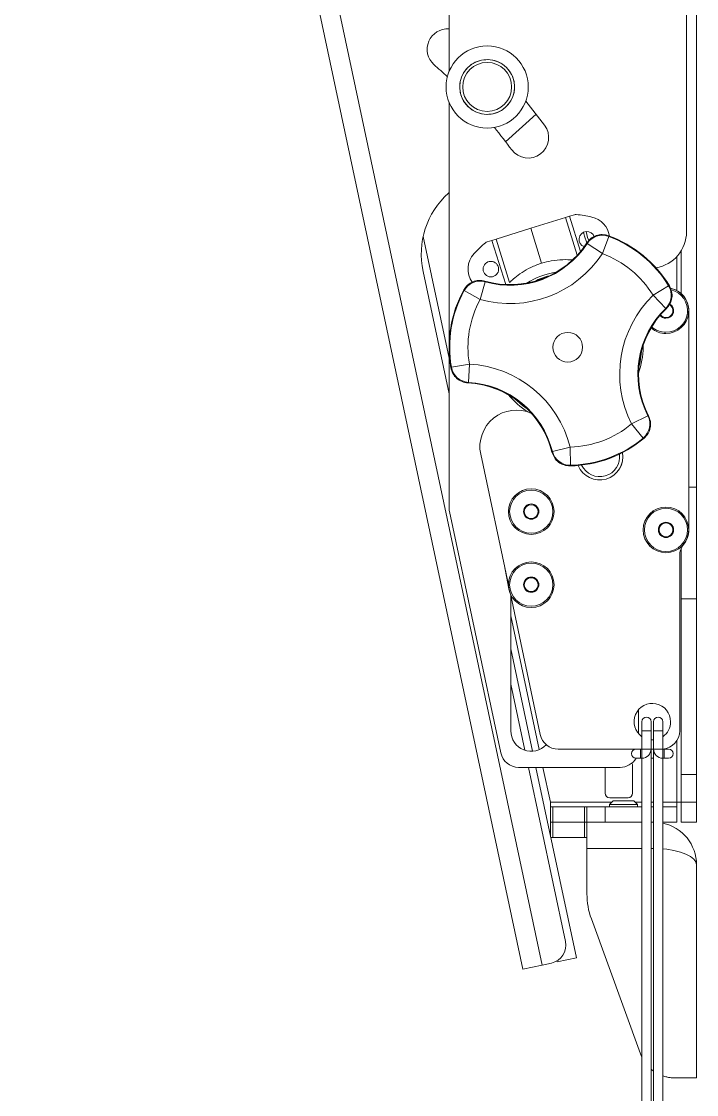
# Model space of a CAD drawing. Extents: x -382 to 1420, y -377 to 265.
# Drawn here: x -139.48 to -134.87, y 12.75 to 20.09 of the extents above; entities that cross this region are included whole.
import ezdxf

# ---------------------------------------------------------------- set-up
doc = ezdxf.new("R2010")
doc.units = 0
doc.header["$MEASUREMENT"] = 0
doc.layers.add('AV-Detl-Obje-Brkt', color=202, linetype='CONTINUOUS')
doc.layers.add('AV-Detl-Obje-Mont', color=232, linetype='CONTINUOUS')

msp = doc.modelspace()

# ---------------------------------------------------------------- linework, layer by layer
at = {"layer": 'AV-Detl-Obje-Brkt', "linetype": 'Continuous', "lineweight": 15}
for p, q in [((-136.05597, 13.60552), (-139.48437, 29.7349)), ((-135.92317, 13.63375), (-139.35157, 29.76312)), ((-135.24147, 15.04792), (-135.24147, 10.89416)), ((-135.17901, 10.89416), (-135.17901, 15.11038)), ((-135.16152, 15.11038), (-135.16152, 10.89416)), ((-135.09906, 10.89416), (-135.09906, 15.04792)), ((-136.01723, 14.98546), (-135.76424, 13.79524)), ((-135.68905, 13.68351), (-135.96578, 14.98546)), ((-135.82318, 13.66155), (-135.82184, 13.65529)), ((-135.68905, 13.68351), (-135.82184, 13.65529)), ((-136.05597, 13.60552), (-135.92317, 13.63375)), ((-135.92317, 13.63375), (-135.86046, 13.64708))]:
    msp.add_line(p, q, dxfattribs=at)
msp.add_arc((-135.88643, 13.76927), 0.12492, 282, 12, dxfattribs=at)
at = {"layer": 'AV-Detl-Obje-Mont', "linetype": 'Continuous', "lineweight": 15}
for p, q in [((-134.93641, 22.5397), (-134.93641, 18.64828)), ((-136.5604, 19.74363), (-136.5604, 22.15846)), ((-134.86783, 16.90216), (-134.86783, 21.24985)), ((-136.5604, 16.76172), (-136.5604, 19.53368)), ((-135.96495, 19.45194), (-136.1735, 19.26416)), ((-136.5604, 18.91579), (-136.56452, 18.91209)), ((-136.00145, 18.67213), (-135.76426, 18.74591)), ((-135.76426, 18.74591), (-135.7358, 18.75477)), ((-135.68388, 18.48751), (-135.76426, 18.74591)), ((-135.7358, 18.75477), (-135.70301, 18.76497)), ((-135.7358, 18.75477), (-135.66087, 18.51389)), ((-136.23865, 18.59834), (-136.00145, 18.67213)), ((-135.92724, 18.43356), (-136.00145, 18.67213)), ((-136.5604, 17.78291), (-136.73733, 18.61532)), ((-136.2999, 18.57929), (-136.26711, 18.58949)), ((-136.26711, 18.58949), (-136.23865, 18.59834)), ((-136.17306, 18.28715), (-136.26711, 18.58949)), ((-136.23865, 18.59834), (-136.14611, 18.30086)), ((-135.61651, 18.5674), (-135.61843, 18.57186)), ((-135.61651, 18.5674), (-135.51194, 18.49909)), ((-135.46867, 18.61626), (-135.51194, 18.49909)), ((-134.97237, 18.22488), (-134.97237, 18.51916)), ((-135.0036, 18.47782), (-135.0036, 18.24667)), ((-136.73822, 18.37748), (-136.5604, 17.5409)), ((-136.31375, 18.30598), (-136.34764, 18.18576)), ((-136.31523, 18.3106), (-136.31375, 18.30598)), ((-135.91062, 18.33129), (-135.93691, 18.32143)), ((-135.05888, 18.27909), (-135.16552, 18.21407)), ((-136.34764, 18.18576), (-136.45727, 18.2456)), ((-135.07835, 18.12461), (-135.16552, 18.21407)), ((-135.0736, 18.12358), (-135.07835, 18.12461)), ((-134.92042, 18.10851), (-134.92042, 16.60944)), ((-135.2331, 17.85866), (-135.2331, 17.86918)), ((-136.42127, 17.74324), (-136.54438, 17.72212)), ((-136.42127, 17.74324), (-136.42814, 17.61853)), ((-136.42814, 17.61853), (-136.43104, 17.61463)), ((-136.07656, 17.48183), (-136.05497, 17.46407)), ((-135.20057, 17.39007), (-135.31201, 17.33366)), ((-135.31201, 17.33366), (-135.23217, 17.23761)), ((-135.20057, 17.39007), (-135.19575, 17.38951)), ((-135.73206, 17.17617), (-135.85312, 17.1454)), ((-135.73206, 17.17617), (-135.72907, 17.0513)), ((-136.15415, 16.2346), (-136.3438, 17.12684)), ((-135.85638, 17.14181), (-135.85312, 17.1454)), ((-134.92042, 16.90216), (-134.86783, 16.90216)), ((-134.86783, 16.13727), (-134.86783, 16.90216)), ((-136.20667, 15.08441), (-136.55767, 16.73575)), ((-134.97237, 16.13727), (-134.97237, 16.48288)), ((-136.15163, 16.2054), (-136.18412, 16.37557)), ((-134.98288, 15.2353), (-134.98288, 16.43271)), ((-136.14046, 16.17018), (-136.15163, 16.2054)), ((-135.93623, 15.20933), (-136.14071, 16.17133)), ((-136.13816, 15.2353), (-136.13816, 16.15938)), ((-134.97237, 16.13727), (-134.86783, 16.13727)), ((-134.97237, 14.93768), (-134.97237, 16.13727)), ((-134.86783, 14.93768), (-134.86783, 16.13727)), ((-135.94373, 15.10645), (-136.13816, 16.0212)), ((-135.98921, 15.09568), (-136.13816, 15.79645)), ((-136.13816, 15.55443), (-136.04209, 15.10243)), ((-135.26496, 15.21628), (-135.26496, 15.37924)), ((-135.24147, 15.29776), (-135.24147, 15.2353)), ((-135.17901, 15.2353), (-135.17901, 15.29776)), ((-135.16152, 15.29776), (-135.16152, 15.2353)), ((-135.09906, 15.2353), (-135.09906, 15.29776)), ((-135.24147, 15.2353), (-135.24147, 15.11038)), ((-135.24147, 15.2353), (-135.17901, 15.2353)), ((-135.17901, 15.11038), (-135.17901, 15.2353)), ((-135.16152, 15.2353), (-135.16152, 15.11038)), ((-135.16152, 15.2353), (-135.13029, 15.2353)), ((-135.13029, 15.2353), (-135.09906, 15.2353)), ((-135.09906, 15.11038), (-135.09906, 15.2353)), ((-135.16152, 15.17315), (-135.17901, 15.17315)), ((-135.0036, 15.16641), (-135.0036, 14.74646)), ((-135.24147, 15.11038), (-135.81403, 15.11038)), ((-135.28145, 15.04792), (-135.25022, 15.04792)), ((-135.24147, 15.11038), (-135.25022, 15.11038)), ((-135.25022, 15.04792), (-135.25022, 15.11038)), ((-135.25022, 15.04792), (-135.24147, 15.04792)), ((-135.24147, 15.11038), (-135.17901, 15.11038)), ((-135.24147, 15.04792), (-135.24147, 15.11038)), ((-135.16152, 15.11038), (-135.17901, 15.11038)), ((-135.17901, 15.04792), (-135.16152, 15.04792)), ((-135.16152, 15.11038), (-135.09906, 15.11038)), ((-135.09032, 15.11038), (-135.09906, 15.11038)), ((-135.09906, 15.04792), (-135.09906, 15.11038)), ((-135.09906, 15.04792), (-135.09032, 15.04792)), ((-135.05909, 15.11038), (-135.09032, 15.11038)), ((-135.09032, 15.04792), (-135.09032, 15.11038)), ((-135.09032, 15.04792), (-135.05909, 15.04792)), ((-136.08447, 14.98546), (-135.38988, 14.98546)), ((-135.86721, 14.74646), (-135.91801, 14.98546)), ((-135.49244, 14.98546), (-135.49244, 14.80892)), ((-135.30506, 14.80892), (-135.30506, 14.9963)), ((-134.97237, 14.93768), (-134.86783, 14.93768)), ((-134.97237, 14.74646), (-134.97237, 14.93768)), ((-134.86783, 14.74646), (-134.86783, 14.93768)), ((-135.43768, 14.756), (-135.46246, 14.73122)), ((-135.46121, 14.77769), (-135.33629, 14.77769)), ((-135.29736, 14.756), (-135.43768, 14.756)), ((-135.27258, 14.73122), (-135.29736, 14.756)), ((-135.86721, 14.74646), (-135.86721, 14.71531)), ((-135.44722, 14.74646), (-135.86721, 14.74646)), ((-135.86721, 14.61071), (-135.86721, 14.71531)), ((-135.86721, 14.71531), (-135.86719, 14.71523)), ((-135.86719, 14.71523), (-135.85047, 14.71523)), ((-135.85047, 14.71523), (-135.85047, 14.61069)), ((-135.6341, 14.71523), (-135.85047, 14.71523)), ((-135.6341, 14.61069), (-135.6341, 14.71523)), ((-135.6341, 14.71523), (-135.61736, 14.71523)), ((-135.61736, 14.61069), (-135.61736, 14.71523)), ((-135.61736, 14.71523), (-135.49244, 14.71523)), ((-135.49244, 14.71523), (-135.49244, 14.61069)), ((-135.24147, 14.71523), (-135.49244, 14.71523)), ((-135.46246, 14.73122), (-135.46246, 14.71523)), ((-135.27258, 14.73122), (-135.46246, 14.73122)), ((-135.24147, 14.74646), (-135.28782, 14.74646)), ((-135.27258, 14.71523), (-135.27258, 14.73122)), ((-135.16152, 14.74646), (-135.17901, 14.74646)), ((-135.16152, 14.71523), (-135.17901, 14.71523)), ((-135.0036, 14.74646), (-135.09906, 14.74646)), ((-135.0036, 14.71523), (-135.09906, 14.71523)), ((-135.0036, 14.71523), (-135.0036, 14.74646)), ((-135.0036, 14.74646), (-134.97237, 14.74646)), ((-135.0036, 14.61069), (-135.0036, 14.71523)), ((-134.97237, 14.74646), (-134.97237, 14.61069)), ((-134.97237, 14.74646), (-134.86783, 14.74646)), ((-134.86783, 14.74646), (-134.86783, 14.61069)), ((-135.86719, 14.61069), (-135.86721, 14.61071)), ((-135.86721, 14.5217), (-135.86721, 14.61069)), ((-135.85047, 14.61069), (-135.86719, 14.61069)), ((-135.6341, 14.61069), (-135.85047, 14.61069)), ((-135.85047, 14.61069), (-135.85047, 14.50616)), ((-135.61736, 14.61069), (-135.6341, 14.61069)), ((-135.6341, 14.50616), (-135.6341, 14.61069)), ((-135.60239, 14.61069), (-135.61736, 14.61069)), ((-135.61736, 14.42953), (-135.61736, 14.61069)), ((-135.49244, 14.61069), (-135.60239, 14.61069)), ((-135.24147, 14.61069), (-135.49244, 14.61069)), ((-135.16152, 14.61069), (-135.17901, 14.61069)), ((-135.0036, 14.61069), (-135.09906, 14.61069)), ((-134.97237, 14.61069), (-134.86783, 14.61069)), ((-135.85047, 14.50616), (-135.8639, 14.50616)), ((-135.85047, 14.50616), (-135.6341, 14.50616)), ((-135.61736, 14.50616), (-135.6341, 14.50616)), ((-135.61736, 14.42953), (-135.61736, 14.11962)), ((-135.61736, 14.42953), (-135.24147, 14.42953)), ((-135.17901, 14.42953), (-135.16152, 14.42953)), ((-134.86783, 12.86178), (-134.86783, 14.31877)), ((-135.58723, 13.94871), (-135.25145, 13.02617)), ((-134.86783, 12.86178), (-135.01668, 12.86178))]:
    msp.add_line(p, q, dxfattribs=at)
at = {"layer": 'AV-Detl-Obje-Mont', "linetype": 'Continuous', "lineweight": 15, "flags": 128}
for points in [[(-135.63995, 18.6454), (-135.63451, 18.61749), (-135.61714, 18.57361)], [(-135.62233, 18.64987), (-135.61334, 18.60983), (-135.60467, 18.58882)], [(-135.47086, 18.62137), (-135.46929, 18.61772), (-135.46867, 18.61626)], [(-135.96313, 18.31436), (-135.90674, 18.33688), (-135.87799, 18.34546)], [(-135.05888, 18.27909), (-135.05733, 18.27876), (-135.05344, 18.27793)], [(-136.45727, 18.2456), (-136.45776, 18.24711), (-136.45898, 18.25089)], [(-135.24453, 17.83017), (-135.25303, 17.76219), (-135.26245, 17.72245)], [(-135.24641, 17.81677), (-135.25509, 17.75668), (-135.26204, 17.72749)], [(-135.258, 17.76283), (-135.25675, 17.76944), (-135.25339, 17.79053)], [(-136.54771, 17.71767), (-136.54533, 17.72085), (-136.54438, 17.72212)], [(-136.02504, 17.43655), (-136.05757, 17.45976), (-136.10934, 17.50591)], [(-136.03569, 17.44487), (-136.08339, 17.48244), (-136.10518, 17.50303)], [(-135.22666, 17.23695), (-135.2306, 17.23742), (-135.23217, 17.23761)], [(-135.72907, 17.0513), (-135.73013, 17.05012), (-135.7328, 17.04718)], [(-134.86783, 14.31877), (-134.87255, 14.33877), (-134.88654, 14.35812), (-134.90936, 14.3762), (-134.94027, 14.39243), (-134.97828, 14.40628), (-135.02214, 14.41729), (-135.07045, 14.42513), (-135.09906, 14.42804)]]:
    msp.add_lwpolyline(points, dxfattribs=at)
at = {"layer": 'AV-Detl-Obje-Mont', "linetype": 'Continuous', "lineweight": 15}
for centre, radius in [((-136.29966, 19.63865), 0.28107), ((-136.29966, 19.63865), 0.18738), ((-136.29966, 19.63865), 0.1674), ((-136.27431, 18.39273), 0.05322), ((-135.74841, 17.85866), 0.10144), ((-135.99825, 16.73437), 0.1559), ((-135.99825, 16.73437), 0.14761), ((-135.99825, 16.73437), 0.05222), ((-135.99825, 16.73437), 0.04747), ((-135.07676, 16.60944), 0.1559), ((-135.07676, 16.60944), 0.14761), ((-135.07676, 16.60944), 0.05222), ((-135.07676, 16.60944), 0.04747), ((-135.99825, 16.23468), 0.1559), ((-135.99825, 16.23468), 0.14761), ((-135.99825, 16.23468), 0.05222), ((-135.99825, 16.23468), 0.04747)]:
    msp.add_circle(centre, radius, dxfattribs=at)
for centre, radius, start, end in [((-136.5704, 19.89613), 0.13991, 85.902329, 228.223979), ((-140.56523, 15.42439), 5.85635, 47.010808, 48.223979), ((-140.81614, 15.69447), 6.13617, 36.871627, 38.827757), ((-136.01924, 19.29237), 0.13991, 216.871627, 36.871627), ((-140.81614, 15.69447), 5.85635, 36.871627, 38.773376), ((-136.18838, 18.49435), 0.56212, 132, 192), ((-135.6941, 18.73634), 0.02998, 84.677357, 107.279613), ((-135.76954, 17.9266), 0.84322, 77.279613, 84.677357), ((-135.61825, 18.59681), 0.15615, 8.062784, 77.279613), ((-135.61825, 18.59681), 0.05322, 17.279613, 250.846466), ((-135.18626, 18.64828), 0.24984, 279.435419, 0), ((-135.76954, 17.9266), 0.84322, 129.881869, 137.279613), ((-136.14312, 18.9114), 0.62497, 254.013985, 327.091688), ((-136.14312, 18.9114), 0.62901, 254.259555, 326.846117), ((-136.291, 18.55066), 0.02998, 107.279613, 129.881869), ((-135.51192, 18.49904), 0.12495, 69.749467, 146.830603), ((-135.74841, 17.85866), 0.81164, 31.102057, 70.003616), ((-135.74841, 17.85866), 0.80759, 31.371721, 69.733952), ((-136.27431, 18.39273), 0.15615, 137.279613, 215.145825), ((-136.14312, 18.9114), 0.75391, 254.259555, 326.846117), ((-135.74841, 17.85866), 0.68269, 31.371721, 69.733952), ((-135.74841, 17.85866), 0.51968, 98.676696, 122.621052), ((-135.74841, 17.85866), 0.50469, 104.342036, 116.763637), ((-136.34762, 18.18571), 0.12495, 74.27507, 151.356206), ((-135.16557, 18.21407), 0.12495, 314.27507, 31.356206), ((-135.74841, 17.85866), 0.81164, 151.102057, 190.003616), ((-135.74841, 17.85866), 0.80759, 151.371721, 189.733952), ((-134.63936, 17.67412), 0.75391, 134.259555, 206.846117), ((-135.07676, 18.10851), 0.1559, 270, 78.363844), ((-135.07676, 18.10851), 0.14761, 270, 76.083399), ((-135.07676, 18.10851), 0.15634, 0, 78.386309), ((-135.74841, 17.85866), 0.68269, 151.371721, 189.733952), ((-135.07676, 18.10851), 0.04747, 217.031946, 61.579582), ((-135.07676, 18.10851), 0.05222, 270, 60.70931), ((-134.63936, 17.67412), 0.62901, 134.259555, 206.846117), ((-134.63936, 17.67412), 0.62497, 134.013985, 207.091688), ((-135.07676, 18.10851), 0.05222, 218.203275, 270), ((-135.07676, 18.10851), 0.1559, 229.297311, 270), ((-135.07676, 18.10851), 0.14761, 228.733839, 270), ((-135.74841, 17.85866), 0.5153, 339.970687, 0), ((-136.42123, 17.74328), 0.12495, 189.749467, 266.830603), ((-136.46275, 16.99047), 0.75391, 14.259555, 86.846117), ((-136.46275, 16.99047), 0.62496, 50.552836, 87.091688), ((-136.46275, 16.99047), 0.62497, 14.013985, 87.091688), ((-136.46275, 16.99047), 0.62901, 14.259555, 86.846117), ((-135.74841, 17.85866), 0.51968, 218.677603, 238.464062), ((-136.46275, 16.99047), 0.62496, 14.013985, 50.552836), ((-136.09942, 17.17878), 0.24984, 65.602944, 192), ((-135.74841, 17.85866), 0.68269, 271.371721, 309.733952), ((-135.31207, 17.33367), 0.12495, 309.749467, 26.830603), ((-135.74841, 17.85866), 0.81164, 271.102057, 310.003616), ((-135.74841, 17.85866), 0.80759, 271.371721, 309.733952), ((-135.73203, 17.17621), 0.12495, 194.27507, 271.356206), ((-135.52979, 17.10913), 0.1585, 201.834976, 10.685433), ((-135.52979, 17.10913), 0.1583, 201.856784, 10.663625), ((-135.52979, 17.10913), 0.13592, 204.575445, 7.944964), ((-136.43548, 16.76172), 0.12492, 180, 192), ((-135.07676, 16.60944), 0.15634, 321.071056, 0), ((-134.85796, 16.43271), 0.12492, 141.071056, 180), ((-135.17027, 15.29776), 0.12492, 0, 235.249774), ((-135.21024, 15.29776), 0.03123, 0, 180), ((-135.13029, 15.29776), 0.03123, 90, 180), ((-135.13029, 15.29776), 0.03123, 0, 90), ((-135.17027, 15.29776), 0.12492, 304.750226, 0), ((-135.99825, 15.2353), 0.13991, 180, 317.336624), ((-135.81403, 15.2353), 0.12492, 192, 270), ((-135.10781, 15.2353), 0.12492, 274.013987, 0), ((-136.08447, 15.11038), 0.12492, 192, 270), ((-135.38988, 15.11038), 0.12492, 270, 330.000509), ((-135.28145, 15.07915), 0.03123, 90, 270), ((-135.24147, 15.11038), 0.06246, 270, 0), ((-135.09906, 15.11038), 0.06246, 180, 270), ((-135.05909, 15.07915), 0.03123, 270, 90), ((-135.33629, 14.9963), 0.03123, 0, 34.342258), ((-135.46121, 14.80892), 0.03123, 180, 270), ((-135.33629, 14.80892), 0.03123, 270, 0), ((-135.15975, 14.31877), 0.29192, 0, 78.001204), ((-135.11768, 14.11962), 0.49969, 180, 200), ((-135.01668, 13.11163), 0.24984, 200, 205.874488), ((-135.01668, 13.11163), 0.24984, 229.47708, 234.566885)]:
    msp.add_arc(centre, radius, start, end, dxfattribs=at)
for points, knots in [([(-136.29266, 19.82591), (-136.31325, 19.8247), (-136.35441, 19.82229), (-136.41049, 19.7937), (-136.45523, 19.74949), (-136.48316, 19.69173), (-136.49019, 19.62852), (-136.47669, 19.56787), (-136.44478, 19.51477), (-136.39639, 19.47393), (-136.33634, 19.45123), (-136.27307, 19.44977), (-136.2139, 19.46834), (-136.16347, 19.50493), (-136.12693, 19.55705), (-136.10977, 19.61881), (-136.11385, 19.68147), (-136.13727, 19.73871), (-136.17822, 19.78574), (-136.23228, 19.81807), (-136.2732, 19.82338), (-136.29266, 19.82591)], [0, 0, 0, 0, 0.0520045, 0.1039553, 0.1573193, 0.2119316, 0.264927, 0.3159154, 0.3676504, 0.4216593, 0.4760406, 0.5283741, 0.579471, 0.6318044, 0.6861342, 0.7402055, 0.7919085, 0.8429231, 0.89589, 0.9504899, 1, 1, 1, 1]), ([(-135.47086, 18.62137), (-135.48454, 18.62489), (-135.51191, 18.63191), (-135.55422, 18.62435), (-135.5923, 18.60478), (-135.60976, 18.58279), (-135.61843, 18.57186)], [0, 0, 0, 0, 0.2507481, 0.5015013, 0.7522272, 1, 1, 1, 1]), ([(-135.92724, 18.43356), (-135.95218, 18.42456), (-136.00201, 18.40658), (-136.0651, 18.36918), (-136.11383, 18.33201), (-136.13915, 18.30784), (-136.14446, 18.30251), (-136.14611, 18.30086)], [0, 0, 0, 0, 0.2137616, 0.4270702, 0.6522652, 0.8922417, 1, 1, 1, 1]), ([(-135.72126, 18.45531), (-135.72135, 18.45532), (-135.73493, 18.45705), (-135.78311, 18.45881), (-135.85495, 18.45299), (-135.90551, 18.4394), (-135.92724, 18.43356)], [0, 0, 0, 0, 0.0022467, 0.3518379, 0.7213602, 1, 1, 1, 1]), ([(-136.31523, 18.3106), (-136.32913, 18.31315), (-136.35692, 18.31824), (-136.3986, 18.30774), (-136.43522, 18.28556), (-136.45109, 18.2624), (-136.45898, 18.25089)], [0, 0, 0, 0, 0.2507481, 0.5015013, 0.7522272, 1, 1, 1, 1]), ([(-135.0736, 18.12358), (-135.06445, 18.13434), (-135.04614, 18.15586), (-135.0344, 18.19721), (-135.0353, 18.24001), (-135.04742, 18.26534), (-135.05344, 18.27793)], [0, 0, 0, 0, 0.2507481, 0.5015013, 0.7522272, 1, 1, 1, 1]), ([(-136.54771, 17.71767), (-136.54391, 17.70407), (-136.53631, 17.67686), (-136.5086, 17.64399), (-136.47262, 17.6208), (-136.44484, 17.61668), (-136.43104, 17.61463)], [0, 0, 0, 0, 0.2507481, 0.5015013, 0.7522272, 1, 1, 1, 1]), ([(-135.22666, 17.23695), (-135.21677, 17.24704), (-135.19701, 17.26723), (-135.1824, 17.30765), (-135.18031, 17.35041), (-135.19062, 17.37653), (-135.19575, 17.38951)], [0, 0, 0, 0, 0.2507481, 0.5015013, 0.7522272, 1, 1, 1, 1]), ([(-135.85638, 17.14181), (-135.85164, 17.1285), (-135.84216, 17.10189), (-135.81222, 17.07104), (-135.7747, 17.05042), (-135.74671, 17.04825), (-135.7328, 17.04718)], [0, 0, 0, 0, 0.2507481, 0.5015013, 0.7522272, 1, 1, 1, 1]), ([(-135.09719, 12.87513), (-135.08877, 12.87254), (-135.0721, 12.86742), (-135.0471, 12.86328), (-135.02882, 12.86188), (-135.0189, 12.8618), (-135.01668, 12.86178)], [0, 0, 0, 0, 0.3046807, 0.6034935, 0.9108269, 1, 1, 1, 1])]:
    msp.add_open_spline(points, degree=3, knots=knots, dxfattribs=at)

doc.saveas('drawing.dxf')
